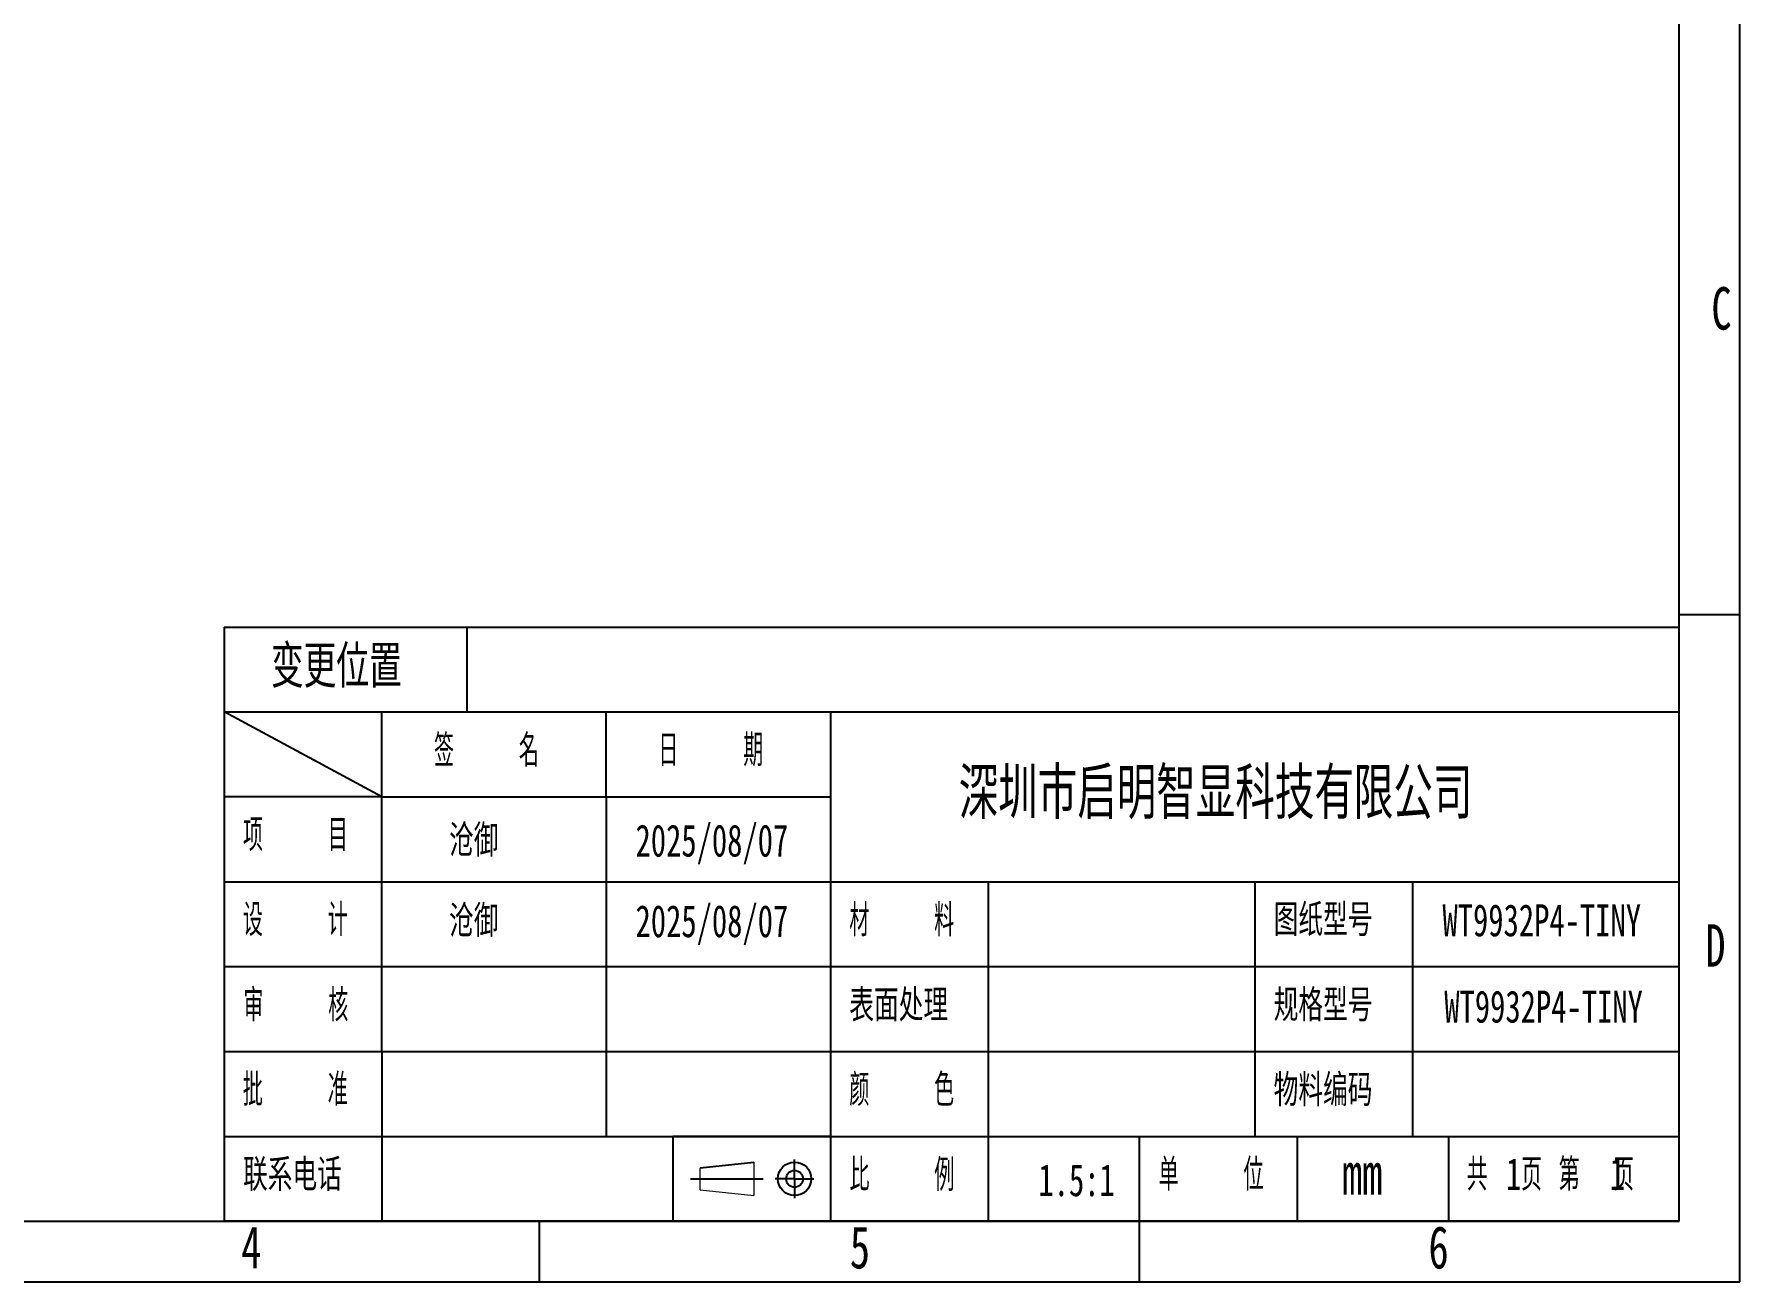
# Model space of a CAD drawing. Header units: millimetres. Extents: x 0 to 297, y 0 to 210.
# Drawn here: x 156.3 to 297, y 0 to 102.9 of the extents above; entities that cross this region are included whole.
import ezdxf

# ---------------------------------------------------------------- set-up
doc = ezdxf.new("R2010")
doc.units = ezdxf.units.MM
doc.layers.add('图框', color=7, linetype='Continuous')
doc.layers.add('粗实线层', color=7, linetype='Continuous', lineweight=25)
doc.styles.add('SLDTEXTSTYLE0', font='TXT', dxfattribs={"width": 0.7})
doc.styles.add('SLDTEXTSTYLE1', font='TXT', dxfattribs={"width": 0.7, "bigfont": 'bigfont'})
doc.styles.add('SLDTEXTSTYLE2', font='TXT', dxfattribs={"width": 0.566667, "bigfont": 'bigfont'})
doc.styles.add('SLDTEXTSTYLE3', font='TXT', dxfattribs={"width": 0.588889, "bigfont": 'bigfont'})

msp = doc.modelspace()

# ---------------------------------------------------------------- linework, layer by layer
at = {"layer": '图框'}
for p, q in [((297, 0), (297, 210)), ((297, 55), (292, 55)), ((172, 54), (172, 47)), ((172, 54), (292, 54)), ((172, 54), (222, 54)), ((172, 54), (192, 54)), ((192, 54), (192, 47)), ((172, 47), (222, 47)), ((172, 47), (172, 40)), ((172, 47), (185, 47)), ((185, 40), (172, 47)), ((185, 40), (185, 47)), ((203.5, 40), (203.5, 47)), ((222, 47), (292, 47)), ((222, 47), (222, 5)), ((172, 40), (172, 33)), ((185, 40), (172, 40)), ((185, 19), (185, 40)), ((185, 40), (222, 40)), ((203.5, 40), (203.5, 12)), ((172, 33), (292, 33)), ((172, 33), (172, 26)), ((222, 33), (257, 33)), ((222, 33), (235, 33)), ((235, 33), (235, 26)), ((257, 33), (257, 12)), ((257, 33), (270, 33)), ((257, 33), (270, 33)), ((270, 33), (270, 26)), ((172, 26), (292, 26)), ((172, 26), (172, 19)), ((235, 26), (235, 19)), ((270, 26), (270, 19)), ((172, 19), (292, 19)), ((172, 19), (172, 12)), ((185, 19), (185, 12)), ((235, 19), (235, 12)), ((270, 19), (270, 12)), ((172, 12), (292, 12)), ((172, 12), (172, 5)), ((185, 12), (185, 5)), ((222, 12), (209, 12)), ((209, 12), (209, 5)), ((235, 12), (235, 5)), ((247.5, 5), (247.5, 12)), ((247.5, 12), (260.5, 12)), ((260.5, 12), (260.5, 5)), ((273, 5), (273, 12)), ((211.254, 9.405), (215.667, 9.878)), ((292, 5), (172, 5)), ((198, 0), (198, 5)), ((235, 5), (247.5, 5)), ((247.5, 0), (247.5, 5)), ((260.5, 5), (273, 5)), ((0, 0), (297, 0))]:
    msp.add_line(p, q, dxfattribs=at)
at = {"layer": '图框', "linetype": 'Continuous', "lineweight": 25}
msp.add_line((292, 5), (292, 205), dxfattribs=at)
at = {"layer": '图框', "color": 7, "linetype": 'Continuous', "lineweight": 18}
for p, q in [((215.667, 9.878), (215.667, 7.122)), ((211.254, 7.595), (211.254, 9.405)), ((211.254, 7.595), (215.667, 7.122))]:
    msp.add_line(p, q, dxfattribs=at)
at = {"layer": '图框', "lineweight": 25}
msp.add_line((5, 5), (292, 5), dxfattribs=at)
at = {"layer": '图框'}
for radius in [1.378, 0.692]:
    msp.add_circle((219.042, 8.5), radius, dxfattribs=at)
at = {"layer": '粗实线层'}
for p, q in [((219.042, 8.5), (219.042, 10.1)), ((210.454, 8.5), (216.447, 8.5)), ((219.042, 8.5), (217.442, 8.5)), ((219.042, 8.5), (219.042, 6.9)), ((219.042, 8.5), (220.642, 8.5))]:
    msp.add_line(p, q, dxfattribs=at)

# ---------------------------------------------------------------- texts
at = {"layer": '图框'}
for s, insert, char_height, attachment_point, style in [('C', (295.482, 82.034), 3.5, 2, 'SLDTEXTSTYLE0'), ('变更位置', (175.859, 52.503), 3.5, 1, 'SLDTEXTSTYLE1'), ('签    名', (189.307, 45.134), 2.6458, 1, 'SLDTEXTSTYLE2'), ('日    期', (207.807, 45.163), 2.6458, 1, 'SLDTEXTSTYLE2'), ('深圳市启明智显科技有限公司', (232.573, 42.409), 4.23333, 1, 'SLDTEXTSTYLE1'), ('项    目', (173.552, 38.168), 2.6458, 1, 'SLDTEXTSTYLE2'), ('沧御', (190.547, 37.718), 2.6458, 1, 'SLDTEXTSTYLE1'), ('2025/08/07', (205.923, 37.718), 2.6458, 1, 'SLDTEXTSTYLE0'), ('设    计', (173.543, 31.169), 2.6458, 1, 'SLDTEXTSTYLE2'), ('沧御', (190.547, 31.074), 2.6458, 1, 'SLDTEXTSTYLE1'), ('2025/08/07', (205.923, 31.074), 2.6458, 1, 'SLDTEXTSTYLE0'), ('材    料', (223.557, 31.144), 2.6458, 1, 'SLDTEXTSTYLE2'), ('图纸型号', (258.551, 31.169), 2.6458, 1, 'SLDTEXTSTYLE1'), ('WT9932P4-TINY', (272.471, 31.144), 2.64583, 1, 'SLDTEXTSTYLE0'), ('D', (294.984, 29.494), 3.5, 2, 'SLDTEXTSTYLE0'), ('审    核', (173.587, 24.125), 2.6458, 1, 'SLDTEXTSTYLE2'), ('表面处理', (223.557, 24.133), 2.6458, 1, 'SLDTEXTSTYLE1'), ('规格型号', (258.551, 24.132), 2.6458, 1, 'SLDTEXTSTYLE1'), ('WT9932P4-TINY', (272.621, 24.026), 2.64583, 1, 'SLDTEXTSTYLE0'), ('批    准', (173.543, 17.169), 2.6458, 1, 'SLDTEXTSTYLE2'), ('颜    色', (223.556, 17.154), 2.6458, 1, 'SLDTEXTSTYLE2'), ('物料编码', (258.551, 17.132), 2.6458, 1, 'SLDTEXTSTYLE1'), ('联系电话', (173.554, 10.153), 2.6458, 1, 'SLDTEXTSTYLE1'), ('比    例', (223.573, 10.138), 2.6458, 1, 'SLDTEXTSTYLE2'), ('单    位', (249.073, 10.171), 2.6458, 1, 'SLDTEXTSTYLE2'), ('共  页 第  页', (274.474, 10.171), 2.6458, 1, 'SLDTEXTSTYLE3'), ('1', (277.713, 10.211), 2.646, 1, 'SLDTEXTSTYLE0'), ('1', (286.268, 10.223), 2.646, 1, 'SLDTEXTSTYLE0'), ('1.5:1', (239.148, 9.718), 2.6458, 1, 'SLDTEXTSTYLE0'), ('mm', (264.183, 10.691), 3.5, 1, 'SLDTEXTSTYLE0'), ('4', (174.238, 4.605), 3.5, 2, 'SLDTEXTSTYLE0'), ('5', (224.431, 4.605), 3.5, 2, 'SLDTEXTSTYLE0'), ('6', (272.15, 4.605), 3.5, 2, 'SLDTEXTSTYLE0')]:
    msp.add_mtext(s, dxfattribs=dict(at, insert=insert, char_height=char_height, attachment_point=attachment_point, style=style))

doc.saveas('drawing.dxf')
